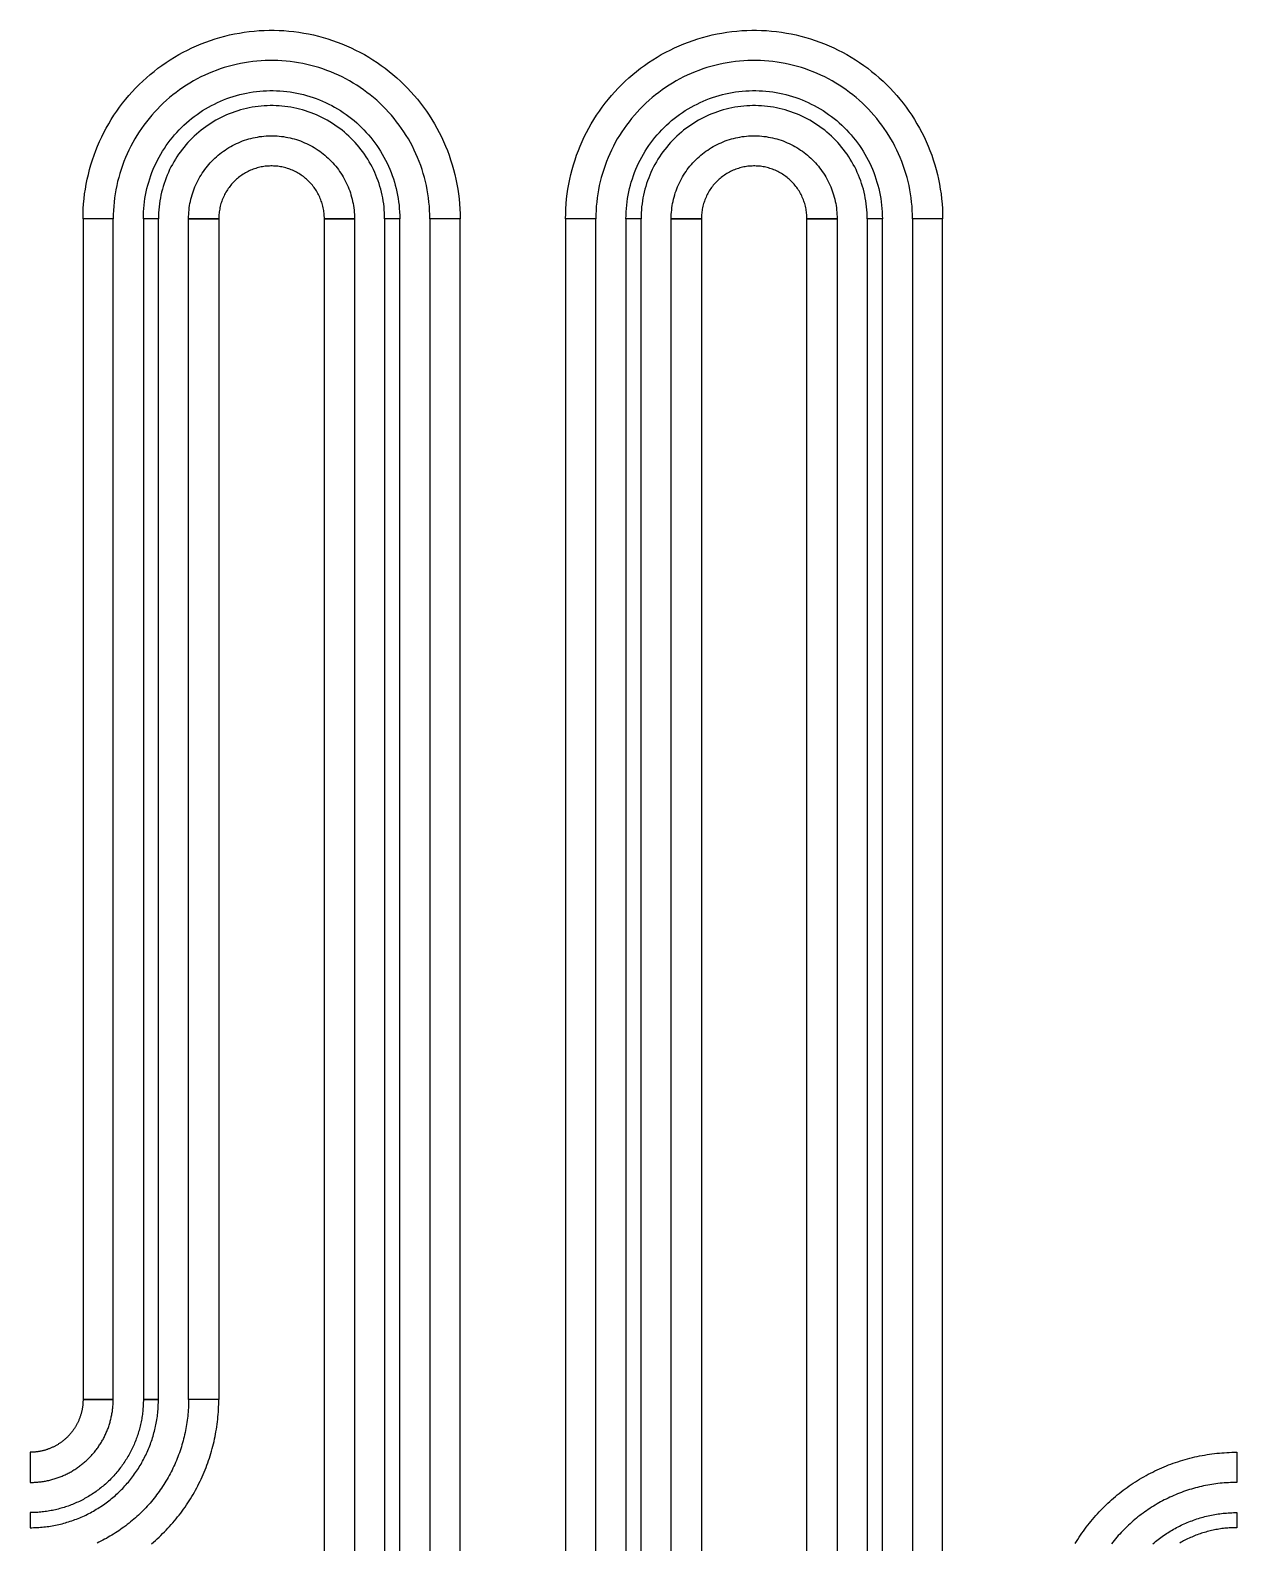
# Model space of a CAD drawing. Extents: x -25499 to 25499, y -25499 to 24195.
# Drawn here: x -5125 to -4925, y -15128.8 to -14878 of the extents above; entities that cross this region are included whole.
import ezdxf

# ---------------------------------------------------------------- set-up
doc = ezdxf.new("R2010")
doc.units = 0

# ---------------------------------------------------------------- blocks, each defined once
blk = doc.blocks.new('CHIP15')
for points in [[(883.75, 1090.73), (883.76, 1091.55), (883.79, 1092.38), (883.85, 1093.2), (883.92, 1094.02), (884.02, 1094.84), (884.14, 1095.66), (884.28, 1096.47), (884.44, 1097.28), (884.63, 1098.09), (884.83, 1098.88), (885.06, 1099.68), (885.31, 1100.47), (885.57, 1101.25), (885.86, 1102.02), (886.17, 1102.78), (886.5, 1103.54), (886.84, 1104.29), (887.21, 1105.03), (887.6, 1105.76), (888.01, 1106.47), (888.43, 1107.18), (888.87, 1107.88), (889.34, 1108.56), (889.82, 1109.23), (890.31, 1109.89), (890.83, 1110.53), (891.36, 1111.17), (891.91, 1111.78), (892.47, 1112.39), (893.05, 1112.97), (893.64, 1113.54), (894.25, 1114.1), (894.88, 1114.64), (895.52, 1115.16), (896.17, 1115.67), (896.83, 1116.16), (897.51, 1116.63), (898.2, 1117.08), (898.9, 1117.51), (899.61, 1117.93), (900.34, 1118.33), (901.07, 1118.7), (901.81, 1119.06), (902.57, 1119.4), (903.33, 1119.72), (904.1, 1120.02), (904.87, 1120.29), (905.66, 1120.55), (906.45, 1120.79), (907.24, 1121), (908.05, 1121.2), (908.85, 1121.37), (909.66, 1121.52), (910.48, 1121.65), (911.3, 1121.76), (912.12, 1121.85), (912.94, 1121.91), (913.76, 1121.96), (914.59, 1121.98), (915.41, 1121.98), (916.24, 1121.96), (917.06, 1121.91), (917.88, 1121.85), (918.7, 1121.76), (919.52, 1121.65), (920.34, 1121.52), (921.15, 1121.37), (921.95, 1121.2), (922.76, 1121), (923.55, 1120.79), (924.34, 1120.55), (925.13, 1120.29), (925.9, 1120.02), (926.67, 1119.72), (927.43, 1119.4), (928.19, 1119.06), (928.93, 1118.7), (929.66, 1118.33), (930.39, 1117.93), (931.1, 1117.51), (931.8, 1117.08), (932.49, 1116.63), (933.17, 1116.16), (933.83, 1115.67), (934.48, 1115.16), (935.12, 1114.64), (935.75, 1114.1), (936.36, 1113.54), (936.95, 1112.97), (937.53, 1112.39), (938.09, 1111.78), (938.64, 1111.17), (939.17, 1110.53), (939.69, 1109.89), (940.18, 1109.23), (940.66, 1108.56), (941.13, 1107.88), (941.57, 1107.18), (941.99, 1106.47), (942.4, 1105.76), (942.79, 1105.03), (943.16, 1104.29), (943.5, 1103.54), (943.83, 1102.78), (944.14, 1102.02), (944.43, 1101.25), (944.69, 1100.47), (944.94, 1099.68), (945.17, 1098.88), (945.37, 1098.09), (945.56, 1097.28), (945.72, 1096.47), (945.86, 1095.66), (945.98, 1094.84), (946.08, 1094.02), (946.15, 1093.2), (946.21, 1092.38), (946.24, 1091.55), (946.25, 1090.73), (941.25, 1090.73), (941.24, 1091.42), (941.21, 1092.12), (941.17, 1092.81), (941.1, 1093.5), (941.02, 1094.19), (940.92, 1094.87), (940.8, 1095.55), (940.67, 1096.23), (940.51, 1096.91), (940.34, 1097.58), (940.15, 1098.25), (939.94, 1098.91), (939.72, 1099.56), (939.48, 1100.21), (939.22, 1100.86), (938.94, 1101.49), (938.65, 1102.12), (938.34, 1102.74), (938.02, 1103.35), (937.68, 1103.95), (937.32, 1104.55), (936.95, 1105.13), (936.56, 1105.71), (936.15, 1106.27), (935.74, 1106.82), (935.31, 1107.37), (934.86, 1107.9), (934.4, 1108.41), (933.93, 1108.92), (933.44, 1109.41), (932.94, 1109.89), (932.43, 1110.36), (931.9, 1110.81), (931.37, 1111.25), (930.82, 1111.68), (930.26, 1112.09), (929.69, 1112.48), (929.11, 1112.86), (928.52, 1113.23), (927.92, 1113.58), (927.32, 1113.91), (926.7, 1114.23), (926.08, 1114.53), (925.44, 1114.81), (924.8, 1115.08), (924.16, 1115.33), (923.51, 1115.56), (922.85, 1115.78), (922.18, 1115.98), (921.51, 1116.16), (920.84, 1116.32), (920.16, 1116.47), (919.48, 1116.59), (918.8, 1116.7), (918.11, 1116.8), (917.42, 1116.87), (916.73, 1116.92), (916.04, 1116.96), (915.35, 1116.98), (914.65, 1116.98), (913.96, 1116.96), (913.27, 1116.92), (912.58, 1116.87), (911.89, 1116.8), (911.2, 1116.7), (910.52, 1116.59), (909.84, 1116.47), (909.16, 1116.32), (908.49, 1116.16), (907.82, 1115.98), (907.15, 1115.78), (906.49, 1115.56), (905.84, 1115.33), (905.2, 1115.08), (904.56, 1114.81), (903.92, 1114.53), (903.3, 1114.23), (902.68, 1113.91), (902.08, 1113.58), (901.48, 1113.23), (900.89, 1112.86), (900.31, 1112.48), (899.74, 1112.09), (899.18, 1111.68), (898.63, 1111.25), (898.1, 1110.81), (897.57, 1110.36), (897.06, 1109.89), (896.56, 1109.41), (896.07, 1108.92), (895.6, 1108.41), (895.14, 1107.9), (894.69, 1107.37), (894.26, 1106.82), (893.85, 1106.27), (893.44, 1105.71), (893.05, 1105.13), (892.68, 1104.55), (892.32, 1103.95), (891.98, 1103.35), (891.66, 1102.74), (891.35, 1102.12), (891.06, 1101.49), (890.78, 1100.86), (890.52, 1100.21), (890.28, 1099.56), (890.06, 1098.91), (889.85, 1098.25), (889.66, 1097.58), (889.49, 1096.91), (889.33, 1096.23), (889.2, 1095.55), (889.08, 1094.87), (888.98, 1094.19), (888.9, 1093.5), (888.83, 1092.81), (888.79, 1092.12), (888.76, 1091.42), (888.75, 1090.73), (883.75, 1090.73)], [(963.75, 1090.73), (963.76, 1091.55), (963.79, 1092.38), (963.85, 1093.2), (963.92, 1094.02), (964.02, 1094.84), (964.14, 1095.66), (964.28, 1096.47), (964.44, 1097.28), (964.63, 1098.09), (964.83, 1098.88), (965.06, 1099.68), (965.31, 1100.47), (965.57, 1101.25), (965.86, 1102.02), (966.17, 1102.78), (966.5, 1103.54), (966.84, 1104.29), (967.21, 1105.03), (967.6, 1105.76), (968.01, 1106.47), (968.43, 1107.18), (968.87, 1107.88), (969.34, 1108.56), (969.82, 1109.23), (970.31, 1109.89), (970.83, 1110.53), (971.36, 1111.17), (971.91, 1111.78), (972.47, 1112.39), (973.05, 1112.97), (973.64, 1113.54), (974.25, 1114.1), (974.88, 1114.64), (975.52, 1115.16), (976.17, 1115.67), (976.83, 1116.16), (977.51, 1116.63), (978.2, 1117.08), (978.9, 1117.51), (979.61, 1117.93), (980.34, 1118.33), (981.07, 1118.7), (981.81, 1119.06), (982.57, 1119.4), (983.33, 1119.72), (984.1, 1120.02), (984.87, 1120.29), (985.66, 1120.55), (986.45, 1120.79), (987.24, 1121), (988.05, 1121.2), (988.85, 1121.37), (989.66, 1121.52), (990.48, 1121.65), (991.3, 1121.76), (992.12, 1121.85), (992.94, 1121.91), (993.76, 1121.96), (994.59, 1121.98), (995.41, 1121.98), (996.24, 1121.96), (997.06, 1121.91), (997.88, 1121.85), (998.7, 1121.76), (999.52, 1121.65), (1000.34, 1121.52), (1001.15, 1121.37), (1001.95, 1121.2), (1002.76, 1121), (1003.55, 1120.79), (1004.34, 1120.55), (1005.13, 1120.29), (1005.9, 1120.02), (1006.67, 1119.72), (1007.43, 1119.4), (1008.19, 1119.06), (1008.93, 1118.7), (1009.66, 1118.33), (1010.39, 1117.93), (1011.1, 1117.51), (1011.8, 1117.08), (1012.49, 1116.63), (1013.17, 1116.16), (1013.83, 1115.67), (1014.48, 1115.16), (1015.12, 1114.64), (1015.75, 1114.1), (1016.36, 1113.54), (1016.95, 1112.97), (1017.53, 1112.39), (1018.09, 1111.78), (1018.64, 1111.17), (1019.17, 1110.53), (1019.69, 1109.89), (1020.18, 1109.23), (1020.66, 1108.56), (1021.13, 1107.88), (1021.57, 1107.18), (1021.99, 1106.47), (1022.4, 1105.76), (1022.79, 1105.03), (1023.16, 1104.29), (1023.5, 1103.54), (1023.83, 1102.78), (1024.14, 1102.02), (1024.43, 1101.25), (1024.69, 1100.47), (1024.94, 1099.68), (1025.17, 1098.88), (1025.37, 1098.09), (1025.56, 1097.28), (1025.72, 1096.47), (1025.86, 1095.66), (1025.98, 1094.84), (1026.08, 1094.02), (1026.15, 1093.2), (1026.21, 1092.38), (1026.24, 1091.55), (1026.25, 1090.73), (1021.25, 1090.73), (1021.24, 1091.42), (1021.21, 1092.12), (1021.17, 1092.81), (1021.1, 1093.5), (1021.02, 1094.19), (1020.92, 1094.87), (1020.8, 1095.55), (1020.67, 1096.23), (1020.51, 1096.91), (1020.34, 1097.58), (1020.15, 1098.25), (1019.94, 1098.91), (1019.72, 1099.56), (1019.48, 1100.21), (1019.22, 1100.86), (1018.94, 1101.49), (1018.65, 1102.12), (1018.34, 1102.74), (1018.02, 1103.35), (1017.68, 1103.95), (1017.32, 1104.55), (1016.95, 1105.13), (1016.56, 1105.71), (1016.15, 1106.27), (1015.74, 1106.82), (1015.31, 1107.37), (1014.86, 1107.9), (1014.4, 1108.41), (1013.93, 1108.92), (1013.44, 1109.41), (1012.94, 1109.89), (1012.43, 1110.36), (1011.9, 1110.81), (1011.37, 1111.25), (1010.82, 1111.68), (1010.26, 1112.09), (1009.69, 1112.48), (1009.11, 1112.86), (1008.52, 1113.23), (1007.92, 1113.58), (1007.32, 1113.91), (1006.7, 1114.23), (1006.08, 1114.53), (1005.44, 1114.81), (1004.8, 1115.08), (1004.16, 1115.33), (1003.51, 1115.56), (1002.85, 1115.78), (1002.18, 1115.98), (1001.51, 1116.16), (1000.84, 1116.32), (1000.16, 1116.47), (999.48, 1116.59), (998.8, 1116.7), (998.11, 1116.8), (997.42, 1116.87), (996.73, 1116.92), (996.04, 1116.96), (995.35, 1116.98), (994.65, 1116.98), (993.96, 1116.96), (993.27, 1116.92), (992.58, 1116.87), (991.89, 1116.8), (991.2, 1116.7), (990.52, 1116.59), (989.84, 1116.47), (989.16, 1116.32), (988.49, 1116.16), (987.82, 1115.98), (987.15, 1115.78), (986.49, 1115.56), (985.84, 1115.33), (985.2, 1115.08), (984.56, 1114.81), (983.92, 1114.53), (983.3, 1114.23), (982.68, 1113.91), (982.08, 1113.58), (981.48, 1113.23), (980.89, 1112.86), (980.31, 1112.48), (979.74, 1112.09), (979.18, 1111.68), (978.63, 1111.25), (978.1, 1110.81), (977.57, 1110.36), (977.06, 1109.89), (976.56, 1109.41), (976.07, 1108.92), (975.6, 1108.41), (975.14, 1107.9), (974.69, 1107.37), (974.26, 1106.82), (973.85, 1106.27), (973.44, 1105.71), (973.05, 1105.13), (972.68, 1104.55), (972.32, 1103.95), (971.98, 1103.35), (971.66, 1102.74), (971.35, 1102.12), (971.06, 1101.49), (970.78, 1100.86), (970.52, 1100.21), (970.28, 1099.56), (970.06, 1098.91), (969.85, 1098.25), (969.66, 1097.58), (969.49, 1096.91), (969.33, 1096.23), (969.2, 1095.55), (969.08, 1094.87), (968.98, 1094.19), (968.9, 1093.5), (968.83, 1092.81), (968.79, 1092.12), (968.76, 1091.42), (968.75, 1090.73), (963.75, 1090.73)], [(893.75, 1090.73), (893.76, 1091.29), (893.78, 1091.85), (893.82, 1092.41), (893.87, 1092.97), (893.93, 1093.53), (894.02, 1094.08), (894.11, 1094.63), (894.22, 1095.18), (894.35, 1095.73), (894.49, 1096.28), (894.64, 1096.81), (894.81, 1097.35), (894.99, 1097.88), (895.18, 1098.41), (895.39, 1098.93), (895.62, 1099.44), (895.85, 1099.95), (896.1, 1100.45), (896.37, 1100.95), (896.64, 1101.44), (896.93, 1101.92), (897.23, 1102.39), (897.55, 1102.85), (897.87, 1103.31), (898.21, 1103.76), (898.56, 1104.2), (898.92, 1104.63), (899.3, 1105.05), (899.68, 1105.46), (900.07, 1105.85), (900.48, 1106.24), (900.89, 1106.62), (901.32, 1106.99), (901.75, 1107.34), (902.19, 1107.69), (902.65, 1108.02), (903.11, 1108.34), (903.58, 1108.65), (904.05, 1108.94), (904.54, 1109.23), (905.03, 1109.5), (905.53, 1109.75), (906.03, 1110), (906.55, 1110.23), (907.06, 1110.44), (907.59, 1110.64), (908.11, 1110.83), (908.65, 1111.01), (909.18, 1111.17), (909.73, 1111.32), (910.27, 1111.45), (910.82, 1111.56), (911.37, 1111.67), (911.93, 1111.76), (912.48, 1111.83), (913.04, 1111.89), (913.6, 1111.93), (914.16, 1111.96), (914.72, 1111.98), (915.28, 1111.98), (915.84, 1111.96), (916.4, 1111.93), (916.96, 1111.89), (917.52, 1111.83), (918.07, 1111.76), (918.63, 1111.67), (919.18, 1111.56), (919.73, 1111.45), (920.27, 1111.32), (920.82, 1111.17), (921.35, 1111.01), (921.89, 1110.83), (922.41, 1110.64), (922.94, 1110.44), (923.45, 1110.23), (923.97, 1110), (924.47, 1109.75), (924.97, 1109.5), (925.46, 1109.23), (925.95, 1108.94), (926.42, 1108.65), (926.89, 1108.34), (927.35, 1108.02), (927.81, 1107.69), (928.25, 1107.34), (928.68, 1106.99), (929.11, 1106.62), (929.52, 1106.24), (929.93, 1105.85), (930.32, 1105.46), (930.7, 1105.05), (931.08, 1104.63), (931.44, 1104.2), (931.79, 1103.76), (932.13, 1103.31), (932.45, 1102.85), (932.77, 1102.39), (933.07, 1101.92), (933.36, 1101.44), (933.63, 1100.95), (933.9, 1100.45), (934.15, 1099.95), (934.38, 1099.44), (934.61, 1098.93), (934.82, 1098.41), (935.01, 1097.88), (935.19, 1097.35), (935.36, 1096.81), (935.51, 1096.28), (935.65, 1095.73), (935.78, 1095.18), (935.89, 1094.63), (935.98, 1094.08), (936.07, 1093.53), (936.13, 1092.97), (936.18, 1092.41), (936.22, 1091.85), (936.24, 1091.29), (936.25, 1090.73), (933.75, 1090.73), (933.74, 1091.23), (933.72, 1091.72), (933.69, 1092.21), (933.65, 1092.71), (933.59, 1093.2), (933.52, 1093.69), (933.43, 1094.18), (933.33, 1094.66), (933.22, 1095.14), (933.1, 1095.62), (932.96, 1096.1), (932.82, 1096.57), (932.66, 1097.04), (932.48, 1097.5), (932.3, 1097.96), (932.1, 1098.42), (931.89, 1098.87), (931.67, 1099.31), (931.44, 1099.75), (931.2, 1100.18), (930.94, 1100.6), (930.68, 1101.02), (930.4, 1101.43), (930.11, 1101.83), (929.81, 1102.23), (929.5, 1102.61), (929.19, 1102.99), (928.86, 1103.36), (928.52, 1103.72), (928.17, 1104.08), (927.81, 1104.42), (927.45, 1104.75), (927.07, 1105.08), (926.69, 1105.39), (926.3, 1105.69), (925.9, 1105.99), (925.49, 1106.27), (925.08, 1106.54), (924.66, 1106.8), (924.23, 1107.05), (923.8, 1107.29), (923.36, 1107.51), (922.91, 1107.73), (922.46, 1107.93), (922, 1108.12), (921.54, 1108.3), (921.08, 1108.47), (920.61, 1108.62), (920.13, 1108.76), (919.65, 1108.89), (919.17, 1109.01), (918.69, 1109.11), (918.2, 1109.2), (917.71, 1109.28), (917.22, 1109.35), (916.73, 1109.4), (916.24, 1109.44), (915.74, 1109.47), (915.25, 1109.48), (914.75, 1109.48), (914.26, 1109.47), (913.76, 1109.44), (913.27, 1109.4), (912.78, 1109.35), (912.29, 1109.28), (911.8, 1109.2), (911.31, 1109.11), (910.83, 1109.01), (910.35, 1108.89), (909.87, 1108.76), (909.39, 1108.62), (908.92, 1108.47), (908.46, 1108.3), (908, 1108.12), (907.54, 1107.93), (907.09, 1107.73), (906.64, 1107.51), (906.2, 1107.29), (905.77, 1107.05), (905.34, 1106.8), (904.92, 1106.54), (904.51, 1106.27), (904.1, 1105.99), (903.7, 1105.69), (903.31, 1105.39), (902.93, 1105.08), (902.55, 1104.75), (902.19, 1104.42), (901.83, 1104.08), (901.48, 1103.72), (901.14, 1103.36), (900.81, 1102.99), (900.5, 1102.61), (900.19, 1102.23), (899.89, 1101.83), (899.6, 1101.43), (899.32, 1101.02), (899.06, 1100.6), (898.8, 1100.18), (898.56, 1099.75), (898.33, 1099.31), (898.11, 1098.87), (897.9, 1098.42), (897.7, 1097.96), (897.52, 1097.5), (897.34, 1097.04), (897.18, 1096.57), (897.04, 1096.1), (896.9, 1095.62), (896.78, 1095.14), (896.67, 1094.66), (896.57, 1094.18), (896.48, 1093.69), (896.41, 1093.2), (896.35, 1092.71), (896.31, 1092.21), (896.28, 1091.72), (896.26, 1091.23), (896.25, 1090.73), (893.75, 1090.73)], [(973.75, 1090.73), (973.76, 1091.29), (973.78, 1091.85), (973.82, 1092.41), (973.87, 1092.97), (973.93, 1093.53), (974.02, 1094.08), (974.11, 1094.63), (974.22, 1095.18), (974.35, 1095.73), (974.49, 1096.28), (974.64, 1096.81), (974.81, 1097.35), (974.99, 1097.88), (975.18, 1098.41), (975.39, 1098.93), (975.62, 1099.44), (975.85, 1099.95), (976.1, 1100.45), (976.37, 1100.95), (976.64, 1101.44), (976.93, 1101.92), (977.23, 1102.39), (977.55, 1102.85), (977.87, 1103.31), (978.21, 1103.76), (978.56, 1104.2), (978.92, 1104.63), (979.3, 1105.05), (979.68, 1105.46), (980.07, 1105.85), (980.48, 1106.24), (980.89, 1106.62), (981.32, 1106.99), (981.75, 1107.34), (982.19, 1107.69), (982.65, 1108.02), (983.11, 1108.34), (983.58, 1108.65), (984.05, 1108.94), (984.54, 1109.23), (985.03, 1109.5), (985.53, 1109.75), (986.03, 1110), (986.55, 1110.23), (987.06, 1110.44), (987.59, 1110.64), (988.11, 1110.83), (988.65, 1111.01), (989.18, 1111.17), (989.73, 1111.32), (990.27, 1111.45), (990.82, 1111.56), (991.37, 1111.67), (991.93, 1111.76), (992.48, 1111.83), (993.04, 1111.89), (993.6, 1111.93), (994.16, 1111.96), (994.72, 1111.98), (995.28, 1111.98), (995.84, 1111.96), (996.4, 1111.93), (996.96, 1111.89), (997.52, 1111.83), (998.07, 1111.76), (998.63, 1111.67), (999.18, 1111.56), (999.73, 1111.45), (1000.27, 1111.32), (1000.82, 1111.17), (1001.35, 1111.01), (1001.89, 1110.83), (1002.41, 1110.64), (1002.94, 1110.44), (1003.45, 1110.23), (1003.97, 1110), (1004.47, 1109.75), (1004.97, 1109.5), (1005.46, 1109.23), (1005.95, 1108.94), (1006.42, 1108.65), (1006.89, 1108.34), (1007.35, 1108.02), (1007.81, 1107.69), (1008.25, 1107.34), (1008.68, 1106.99), (1009.11, 1106.62), (1009.52, 1106.24), (1009.93, 1105.85), (1010.32, 1105.46), (1010.7, 1105.05), (1011.08, 1104.63), (1011.44, 1104.2), (1011.79, 1103.76), (1012.13, 1103.31), (1012.45, 1102.85), (1012.77, 1102.39), (1013.07, 1101.92), (1013.36, 1101.44), (1013.63, 1100.95), (1013.9, 1100.45), (1014.15, 1099.95), (1014.38, 1099.44), (1014.61, 1098.93), (1014.82, 1098.41), (1015.01, 1097.88), (1015.19, 1097.35), (1015.36, 1096.81), (1015.51, 1096.28), (1015.65, 1095.73), (1015.78, 1095.18), (1015.89, 1094.63), (1015.98, 1094.08), (1016.07, 1093.53), (1016.13, 1092.97), (1016.18, 1092.41), (1016.22, 1091.85), (1016.24, 1091.29), (1016.25, 1090.73), (1013.75, 1090.73), (1013.74, 1091.23), (1013.72, 1091.72), (1013.69, 1092.21), (1013.65, 1092.71), (1013.59, 1093.2), (1013.52, 1093.69), (1013.43, 1094.18), (1013.33, 1094.66), (1013.22, 1095.14), (1013.1, 1095.62), (1012.96, 1096.1), (1012.82, 1096.57), (1012.66, 1097.04), (1012.48, 1097.5), (1012.3, 1097.96), (1012.1, 1098.42), (1011.89, 1098.87), (1011.67, 1099.31), (1011.44, 1099.75), (1011.2, 1100.18), (1010.94, 1100.6), (1010.68, 1101.02), (1010.4, 1101.43), (1010.11, 1101.83), (1009.81, 1102.23), (1009.5, 1102.61), (1009.19, 1102.99), (1008.86, 1103.36), (1008.52, 1103.72), (1008.17, 1104.08), (1007.81, 1104.42), (1007.45, 1104.75), (1007.07, 1105.08), (1006.69, 1105.39), (1006.3, 1105.69), (1005.9, 1105.99), (1005.49, 1106.27), (1005.08, 1106.54), (1004.66, 1106.8), (1004.23, 1107.05), (1003.8, 1107.29), (1003.36, 1107.51), (1002.91, 1107.73), (1002.46, 1107.93), (1002, 1108.12), (1001.54, 1108.3), (1001.08, 1108.47), (1000.61, 1108.62), (1000.13, 1108.76), (999.65, 1108.89), (999.17, 1109.01), (998.69, 1109.11), (998.2, 1109.2), (997.71, 1109.28), (997.22, 1109.35), (996.73, 1109.4), (996.24, 1109.44), (995.74, 1109.47), (995.25, 1109.48), (994.75, 1109.48), (994.26, 1109.47), (993.76, 1109.44), (993.27, 1109.4), (992.78, 1109.35), (992.29, 1109.28), (991.8, 1109.2), (991.31, 1109.11), (990.83, 1109.01), (990.35, 1108.89), (989.87, 1108.76), (989.39, 1108.62), (988.92, 1108.47), (988.46, 1108.3), (988, 1108.12), (987.54, 1107.93), (987.09, 1107.73), (986.64, 1107.51), (986.2, 1107.29), (985.77, 1107.05), (985.34, 1106.8), (984.92, 1106.54), (984.51, 1106.27), (984.1, 1105.99), (983.7, 1105.69), (983.31, 1105.39), (982.93, 1105.08), (982.55, 1104.75), (982.19, 1104.42), (981.83, 1104.08), (981.48, 1103.72), (981.14, 1103.36), (980.81, 1102.99), (980.5, 1102.61), (980.19, 1102.23), (979.89, 1101.83), (979.6, 1101.43), (979.32, 1101.02), (979.06, 1100.6), (978.8, 1100.18), (978.56, 1099.75), (978.33, 1099.31), (978.11, 1098.87), (977.9, 1098.42), (977.7, 1097.96), (977.52, 1097.5), (977.34, 1097.04), (977.18, 1096.57), (977.04, 1096.1), (976.9, 1095.62), (976.78, 1095.14), (976.67, 1094.66), (976.57, 1094.18), (976.48, 1093.69), (976.41, 1093.2), (976.35, 1092.71), (976.31, 1092.21), (976.28, 1091.72), (976.26, 1091.23), (976.25, 1090.73), (973.75, 1090.73)], [(901.25, 1090.73), (901.25, 1091.09), (901.27, 1091.46), (901.29, 1091.82), (901.33, 1092.18), (901.37, 1092.54), (901.42, 1092.9), (901.48, 1093.26), (901.56, 1093.61), (901.64, 1093.97), (901.73, 1094.32), (901.83, 1094.67), (901.93, 1095.01), (902.05, 1095.36), (902.18, 1095.7), (902.31, 1096.03), (902.46, 1096.37), (902.61, 1096.7), (902.77, 1097.02), (902.94, 1097.34), (903.12, 1097.66), (903.31, 1097.97), (903.5, 1098.27), (903.71, 1098.58), (903.92, 1098.87), (904.14, 1099.16), (904.36, 1099.44), (904.6, 1099.72), (904.84, 1099.99), (905.09, 1100.26), (905.34, 1100.52), (905.6, 1100.77), (905.87, 1101.01), (906.15, 1101.25), (906.43, 1101.48), (906.71, 1101.7), (907.01, 1101.92), (907.3, 1102.12), (907.61, 1102.32), (907.92, 1102.52), (908.23, 1102.7), (908.55, 1102.87), (908.87, 1103.04), (909.2, 1103.2), (909.53, 1103.34), (909.86, 1103.48), (910.2, 1103.62), (910.54, 1103.74), (910.89, 1103.85), (911.24, 1103.96), (911.59, 1104.05), (911.94, 1104.14), (912.3, 1104.21), (912.65, 1104.28), (913.01, 1104.34), (913.37, 1104.38), (913.73, 1104.42), (914.09, 1104.45), (914.46, 1104.47), (914.82, 1104.48), (915.18, 1104.48), (915.54, 1104.47), (915.91, 1104.45), (916.27, 1104.42), (916.63, 1104.38), (916.99, 1104.34), (917.35, 1104.28), (917.7, 1104.21), (918.06, 1104.14), (918.41, 1104.05), (918.76, 1103.96), (919.11, 1103.85), (919.46, 1103.74), (919.8, 1103.62), (920.14, 1103.48), (920.47, 1103.34), (920.8, 1103.2), (921.13, 1103.04), (921.45, 1102.87), (921.77, 1102.7), (922.08, 1102.52), (922.39, 1102.32), (922.7, 1102.12), (922.99, 1101.92), (923.29, 1101.7), (923.57, 1101.48), (923.85, 1101.25), (924.13, 1101.01), (924.4, 1100.77), (924.66, 1100.52), (924.91, 1100.26), (925.16, 1099.99), (925.4, 1099.72), (925.64, 1099.44), (925.86, 1099.16), (926.08, 1098.87), (926.29, 1098.58), (926.5, 1098.27), (926.69, 1097.97), (926.88, 1097.66), (927.06, 1097.34), (927.23, 1097.02), (927.39, 1096.7), (927.54, 1096.37), (927.69, 1096.03), (927.82, 1095.7), (927.95, 1095.36), (928.07, 1095.01), (928.17, 1094.67), (928.27, 1094.32), (928.36, 1093.97), (928.44, 1093.61), (928.52, 1093.26), (928.58, 1092.9), (928.63, 1092.54), (928.67, 1092.18), (928.71, 1091.82), (928.73, 1091.46), (928.75, 1091.09), (928.75, 1090.73), (923.75, 1090.73), (923.75, 1090.96), (923.74, 1091.19), (923.72, 1091.42), (923.7, 1091.65), (923.67, 1091.88), (923.64, 1092.11), (923.6, 1092.34), (923.56, 1092.56), (923.5, 1092.79), (923.45, 1093.01), (923.38, 1093.24), (923.31, 1093.46), (923.24, 1093.67), (923.16, 1093.89), (923.07, 1094.11), (922.98, 1094.32), (922.88, 1094.53), (922.78, 1094.73), (922.67, 1094.94), (922.56, 1095.14), (922.44, 1095.34), (922.32, 1095.53), (922.19, 1095.72), (922.05, 1095.91), (921.91, 1096.09), (921.77, 1096.28), (921.62, 1096.45), (921.47, 1096.62), (921.31, 1096.79), (921.15, 1096.96), (920.98, 1097.12), (920.81, 1097.27), (920.63, 1097.42), (920.46, 1097.57), (920.27, 1097.71), (920.09, 1097.85), (919.9, 1097.98), (919.7, 1098.11), (919.51, 1098.23), (919.31, 1098.35), (919.11, 1098.46), (918.9, 1098.56), (918.69, 1098.66), (918.48, 1098.76), (918.27, 1098.85), (918.05, 1098.93), (917.84, 1099.01), (917.62, 1099.08), (917.39, 1099.15), (917.17, 1099.21), (916.95, 1099.26), (916.72, 1099.31), (916.49, 1099.35), (916.27, 1099.39), (916.04, 1099.42), (915.81, 1099.44), (915.58, 1099.46), (915.35, 1099.47), (915.12, 1099.48), (914.88, 1099.48), (914.65, 1099.47), (914.42, 1099.46), (914.19, 1099.44), (913.96, 1099.42), (913.73, 1099.39), (913.51, 1099.35), (913.28, 1099.31), (913.05, 1099.26), (912.83, 1099.21), (912.61, 1099.15), (912.38, 1099.08), (912.16, 1099.01), (911.95, 1098.93), (911.73, 1098.85), (911.52, 1098.76), (911.31, 1098.66), (911.1, 1098.56), (910.89, 1098.46), (910.69, 1098.35), (910.49, 1098.23), (910.3, 1098.11), (910.1, 1097.98), (909.91, 1097.85), (909.73, 1097.71), (909.54, 1097.57), (909.37, 1097.42), (909.19, 1097.27), (909.02, 1097.12), (908.85, 1096.96), (908.69, 1096.79), (908.53, 1096.62), (908.38, 1096.45), (908.23, 1096.28), (908.09, 1096.09), (907.95, 1095.91), (907.81, 1095.72), (907.68, 1095.53), (907.56, 1095.34), (907.44, 1095.14), (907.33, 1094.94), (907.22, 1094.73), (907.12, 1094.53), (907.02, 1094.32), (906.93, 1094.11), (906.84, 1093.89), (906.76, 1093.67), (906.69, 1093.46), (906.62, 1093.24), (906.55, 1093.01), (906.5, 1092.79), (906.44, 1092.56), (906.4, 1092.34), (906.36, 1092.11), (906.33, 1091.88), (906.3, 1091.65), (906.28, 1091.42), (906.26, 1091.19), (906.25, 1090.96), (906.25, 1090.73), (901.25, 1090.73)], [(981.25, 1090.73), (981.25, 1091.09), (981.27, 1091.46), (981.29, 1091.82), (981.33, 1092.18), (981.37, 1092.54), (981.42, 1092.9), (981.48, 1093.26), (981.56, 1093.61), (981.64, 1093.97), (981.73, 1094.32), (981.83, 1094.67), (981.93, 1095.01), (982.05, 1095.36), (982.18, 1095.7), (982.31, 1096.03), (982.46, 1096.37), (982.61, 1096.7), (982.77, 1097.02), (982.94, 1097.34), (983.12, 1097.66), (983.31, 1097.97), (983.5, 1098.27), (983.71, 1098.58), (983.92, 1098.87), (984.14, 1099.16), (984.36, 1099.44), (984.6, 1099.72), (984.84, 1099.99), (985.09, 1100.26), (985.34, 1100.52), (985.6, 1100.77), (985.87, 1101.01), (986.15, 1101.25), (986.43, 1101.48), (986.71, 1101.7), (987.01, 1101.92), (987.3, 1102.12), (987.61, 1102.32), (987.92, 1102.52), (988.23, 1102.7), (988.55, 1102.87), (988.87, 1103.04), (989.2, 1103.2), (989.53, 1103.34), (989.86, 1103.48), (990.2, 1103.62), (990.54, 1103.74), (990.89, 1103.85), (991.24, 1103.96), (991.59, 1104.05), (991.94, 1104.14), (992.3, 1104.21), (992.65, 1104.28), (993.01, 1104.34), (993.37, 1104.38), (993.73, 1104.42), (994.09, 1104.45), (994.46, 1104.47), (994.82, 1104.48), (995.18, 1104.48), (995.54, 1104.47), (995.91, 1104.45), (996.27, 1104.42), (996.63, 1104.38), (996.99, 1104.34), (997.35, 1104.28), (997.7, 1104.21), (998.06, 1104.14), (998.41, 1104.05), (998.76, 1103.96), (999.11, 1103.85), (999.46, 1103.74), (999.8, 1103.62), (1000.14, 1103.48), (1000.47, 1103.34), (1000.8, 1103.2), (1001.13, 1103.04), (1001.45, 1102.87), (1001.77, 1102.7), (1002.08, 1102.52), (1002.39, 1102.32), (1002.7, 1102.12), (1002.99, 1101.92), (1003.29, 1101.7), (1003.57, 1101.48), (1003.85, 1101.25), (1004.13, 1101.01), (1004.4, 1100.77), (1004.66, 1100.52), (1004.91, 1100.26), (1005.16, 1099.99), (1005.4, 1099.72), (1005.64, 1099.44), (1005.86, 1099.16), (1006.08, 1098.87), (1006.29, 1098.58), (1006.5, 1098.27), (1006.69, 1097.97), (1006.88, 1097.66), (1007.06, 1097.34), (1007.23, 1097.02), (1007.39, 1096.7), (1007.54, 1096.37), (1007.69, 1096.03), (1007.82, 1095.7), (1007.95, 1095.36), (1008.07, 1095.01), (1008.17, 1094.67), (1008.27, 1094.32), (1008.36, 1093.97), (1008.44, 1093.61), (1008.52, 1093.26), (1008.58, 1092.9), (1008.63, 1092.54), (1008.67, 1092.18), (1008.71, 1091.82), (1008.73, 1091.46), (1008.75, 1091.09), (1008.75, 1090.73), (1003.75, 1090.73), (1003.75, 1090.96), (1003.74, 1091.19), (1003.72, 1091.42), (1003.7, 1091.65), (1003.67, 1091.88), (1003.64, 1092.11), (1003.6, 1092.34), (1003.56, 1092.56), (1003.5, 1092.79), (1003.45, 1093.01), (1003.38, 1093.24), (1003.31, 1093.46), (1003.24, 1093.67), (1003.16, 1093.89), (1003.07, 1094.11), (1002.98, 1094.32), (1002.88, 1094.53), (1002.78, 1094.73), (1002.67, 1094.94), (1002.56, 1095.14), (1002.44, 1095.34), (1002.32, 1095.53), (1002.19, 1095.72), (1002.05, 1095.91), (1001.91, 1096.09), (1001.77, 1096.28), (1001.62, 1096.45), (1001.47, 1096.62), (1001.31, 1096.79), (1001.15, 1096.96), (1000.98, 1097.12), (1000.81, 1097.27), (1000.63, 1097.42), (1000.46, 1097.57), (1000.27, 1097.71), (1000.09, 1097.85), (999.9, 1097.98), (999.7, 1098.11), (999.51, 1098.23), (999.31, 1098.35), (999.11, 1098.46), (998.9, 1098.56), (998.69, 1098.66), (998.48, 1098.76), (998.27, 1098.85), (998.05, 1098.93), (997.84, 1099.01), (997.62, 1099.08), (997.39, 1099.15), (997.17, 1099.21), (996.95, 1099.26), (996.72, 1099.31), (996.49, 1099.35), (996.27, 1099.39), (996.04, 1099.42), (995.81, 1099.44), (995.58, 1099.46), (995.35, 1099.47), (995.12, 1099.48), (994.88, 1099.48), (994.65, 1099.47), (994.42, 1099.46), (994.19, 1099.44), (993.96, 1099.42), (993.73, 1099.39), (993.51, 1099.35), (993.28, 1099.31), (993.05, 1099.26), (992.83, 1099.21), (992.61, 1099.15), (992.38, 1099.08), (992.16, 1099.01), (991.95, 1098.93), (991.73, 1098.85), (991.52, 1098.76), (991.31, 1098.66), (991.1, 1098.56), (990.89, 1098.46), (990.69, 1098.35), (990.49, 1098.23), (990.3, 1098.11), (990.1, 1097.98), (989.91, 1097.85), (989.73, 1097.71), (989.54, 1097.57), (989.37, 1097.42), (989.19, 1097.27), (989.02, 1097.12), (988.85, 1096.96), (988.69, 1096.79), (988.53, 1096.62), (988.38, 1096.45), (988.23, 1096.28), (988.09, 1096.09), (987.95, 1095.91), (987.81, 1095.72), (987.68, 1095.53), (987.56, 1095.34), (987.44, 1095.14), (987.33, 1094.94), (987.22, 1094.73), (987.12, 1094.53), (987.02, 1094.32), (986.93, 1094.11), (986.84, 1093.89), (986.76, 1093.67), (986.69, 1093.46), (986.62, 1093.24), (986.55, 1093.01), (986.5, 1092.79), (986.44, 1092.56), (986.4, 1092.34), (986.36, 1092.11), (986.33, 1091.88), (986.3, 1091.65), (986.28, 1091.42), (986.26, 1091.19), (986.25, 1090.96), (986.25, 1090.73), (981.25, 1090.73)], [(888.75, 895), (888.75, 1090.73), (883.75, 1090.73), (883.75, 895), (888.75, 895)], [(896.25, 895), (896.25, 1090.73), (893.75, 1090.73), (893.75, 895), (896.25, 895)], [(901.25, 895), (901.25, 1090.73), (906.25, 1090.73), (906.25, 895), (901.25, 895)], [(928.75, 1090.73), (928.75, 659.27), (923.75, 659.27), (923.75, 1090.73), (928.75, 1090.73)], [(933.75, 1090.73), (933.75, 659.27), (936.25, 659.27), (936.25, 1090.73), (933.75, 1090.73)], [(941.25, 1090.73), (941.25, 659.27), (946.25, 659.27), (946.25, 1090.73), (941.25, 1090.73)], [(968.75, 659.27), (968.75, 1090.73), (963.75, 1090.73), (963.75, 659.27), (968.75, 659.27)], [(976.25, 659.27), (976.25, 1090.73), (973.75, 1090.73), (973.75, 659.27), (976.25, 659.27)], [(981.25, 659.27), (981.25, 1090.73), (986.25, 1090.73), (986.25, 659.27), (981.25, 659.27)], [(1008.75, 1090.73), (1008.75, 659.27), (1003.75, 659.27), (1003.75, 1090.73), (1008.75, 1090.73)], [(1013.75, 1090.73), (1013.75, 659.27), (1016.25, 659.27), (1016.25, 1090.73), (1013.75, 1090.73)], [(1021.25, 1090.73), (1021.25, 659.27), (1026.25, 659.27), (1026.25, 1090.73), (1021.25, 1090.73)], [(875, 881.25), (875.18, 881.25), (875.36, 881.25), (875.54, 881.26), (875.73, 881.27), (875.91, 881.28), (876.09, 881.29), (876.27, 881.31), (876.45, 881.33), (876.63, 881.35), (876.81, 881.37), (876.99, 881.39), (877.17, 881.42), (877.35, 881.45), (877.53, 881.48), (877.7, 881.52), (877.88, 881.56), (878.06, 881.59), (878.24, 881.64), (878.41, 881.68), (878.59, 881.73), (878.76, 881.77), (878.94, 881.83), (879.11, 881.88), (879.28, 881.93), (879.46, 881.99), (879.63, 882.05), (879.8, 882.11), (879.97, 882.18), (880.14, 882.25), (880.3, 882.31), (880.47, 882.39), (880.64, 882.46), (880.8, 882.53), (880.97, 882.61), (881.13, 882.69), (881.29, 882.77), (881.45, 882.86), (881.61, 882.94), (881.77, 883.03), (881.93, 883.12), (882.08, 883.21), (882.24, 883.31), (882.39, 883.41), (882.54, 883.5), (882.7, 883.61), (882.85, 883.71), (882.99, 883.81), (883.14, 883.92), (883.29, 884.03), (883.43, 884.14), (883.57, 884.25), (883.71, 884.36), (883.85, 884.48), (883.99, 884.6), (884.13, 884.72), (884.26, 884.84), (884.4, 884.96), (884.53, 885.09), (884.66, 885.21), (884.79, 885.34), (884.91, 885.47), (885.04, 885.6), (885.16, 885.74), (885.28, 885.87), (885.4, 886.01), (885.52, 886.15), (885.64, 886.29), (885.75, 886.43), (885.86, 886.57), (885.97, 886.71), (886.08, 886.86), (886.19, 887.01), (886.29, 887.15), (886.39, 887.3), (886.5, 887.46), (886.59, 887.61), (886.69, 887.76), (886.79, 887.92), (886.88, 888.07), (886.97, 888.23), (887.06, 888.39), (887.14, 888.55), (887.23, 888.71), (887.31, 888.87), (887.39, 889.03), (887.47, 889.2), (887.54, 889.36), (887.61, 889.53), (887.69, 889.7), (887.75, 889.86), (887.82, 890.03), (887.89, 890.2), (887.95, 890.37), (888.01, 890.54), (888.07, 890.72), (888.12, 890.89), (888.17, 891.06), (888.23, 891.24), (888.27, 891.41), (888.32, 891.59), (888.36, 891.76), (888.41, 891.94), (888.44, 892.12), (888.48, 892.3), (888.52, 892.47), (888.55, 892.65), (888.58, 892.83), (888.61, 893.01), (888.63, 893.19), (888.65, 893.37), (888.67, 893.55), (888.69, 893.73), (888.71, 893.91), (888.72, 894.09), (888.73, 894.27), (888.74, 894.46), (888.75, 894.64), (888.75, 894.82), (888.75, 895), (883.75, 895), (883.75, 894.88), (883.75, 894.77), (883.74, 894.65), (883.74, 894.54), (883.73, 894.42), (883.72, 894.31), (883.71, 894.19), (883.7, 894.08), (883.69, 893.96), (883.67, 893.85), (883.66, 893.73), (883.64, 893.62), (883.62, 893.51), (883.6, 893.39), (883.58, 893.28), (883.56, 893.17), (883.53, 893.05), (883.5, 892.94), (883.48, 892.83), (883.45, 892.72), (883.42, 892.61), (883.38, 892.49), (883.35, 892.38), (883.31, 892.27), (883.28, 892.16), (883.24, 892.06), (883.2, 891.95), (883.16, 891.84), (883.12, 891.73), (883.07, 891.62), (883.03, 891.52), (882.98, 891.41), (882.93, 891.31), (882.88, 891.2), (882.83, 891.1), (882.78, 891), (882.73, 890.89), (882.67, 890.79), (882.62, 890.69), (882.56, 890.59), (882.5, 890.49), (882.44, 890.39), (882.38, 890.3), (882.32, 890.2), (882.25, 890.1), (882.19, 890.01), (882.12, 889.91), (882.05, 889.82), (881.98, 889.73), (881.91, 889.64), (881.84, 889.54), (881.77, 889.45), (881.69, 889.37), (881.62, 889.28), (881.54, 889.19), (881.47, 889.11), (881.39, 889.02), (881.31, 888.94), (881.23, 888.85), (881.15, 888.77), (881.06, 888.69), (880.98, 888.61), (880.89, 888.53), (880.81, 888.46), (880.72, 888.38), (880.63, 888.31), (880.55, 888.23), (880.46, 888.16), (880.36, 888.09), (880.27, 888.02), (880.18, 887.95), (880.09, 887.88), (879.99, 887.81), (879.9, 887.75), (879.8, 887.68), (879.7, 887.62), (879.61, 887.56), (879.51, 887.5), (879.41, 887.44), (879.31, 887.38), (879.21, 887.33), (879.11, 887.27), (879, 887.22), (878.9, 887.17), (878.8, 887.12), (878.69, 887.07), (878.59, 887.02), (878.48, 886.97), (878.38, 886.93), (878.27, 886.88), (878.16, 886.84), (878.05, 886.8), (877.94, 886.76), (877.84, 886.72), (877.73, 886.69), (877.62, 886.65), (877.51, 886.62), (877.39, 886.58), (877.28, 886.55), (877.17, 886.52), (877.06, 886.5), (876.95, 886.47), (876.83, 886.44), (876.72, 886.42), (876.61, 886.4), (876.49, 886.38), (876.38, 886.36), (876.27, 886.34), (876.15, 886.33), (876.04, 886.31), (875.92, 886.3), (875.81, 886.29), (875.69, 886.28), (875.58, 886.27), (875.46, 886.26), (875.35, 886.26), (875.23, 886.25), (875.12, 886.25), (875, 886.25), (875, 881.25)], [(895.12, 871.09), (895.44, 871.36), (895.75, 871.63), (896.05, 871.91), (896.36, 872.19), (896.66, 872.47), (896.95, 872.76), (897.24, 873.05), (897.53, 873.34), (897.81, 873.64), (898.09, 873.95), (898.37, 874.25), (898.64, 874.56), (898.91, 874.88), (899.17, 875.2), (899.43, 875.52), (899.69, 875.84), (899.94, 876.17), (900.18, 876.5), (900.43, 876.83), (900.66, 877.17), (900.9, 877.51), (901.13, 877.85), (901.35, 878.2), (901.57, 878.55), (901.78, 878.9), (901.99, 879.26), (902.2, 879.61), (902.4, 879.97), (902.6, 880.34), (902.79, 880.7), (902.97, 881.07), (903.16, 881.44), (903.33, 881.81), (903.5, 882.19), (903.67, 882.57), (903.83, 882.95), (903.99, 883.33), (904.14, 883.71), (904.29, 884.1), (904.43, 884.48), (904.56, 884.87), (904.69, 885.26), (904.82, 885.66), (904.94, 886.05), (905.06, 886.45), (905.17, 886.85), (905.27, 887.24), (905.37, 887.64), (905.47, 888.05), (905.56, 888.45), (905.64, 888.85), (905.72, 889.26), (905.79, 889.66), (905.86, 890.07), (905.92, 890.48), (905.98, 890.89), (906.03, 891.3), (906.08, 891.71), (906.12, 892.12), (906.15, 892.53), (906.18, 892.94), (906.21, 893.35), (906.23, 893.76), (906.24, 894.18), (906.25, 894.59), (906.25, 895), (901.25, 895), (901.25, 894.65), (901.24, 894.31), (901.23, 893.96), (901.21, 893.61), (901.19, 893.27), (901.17, 892.92), (901.14, 892.58), (901.1, 892.23), (901.06, 891.89), (901.02, 891.55), (900.97, 891.2), (900.92, 890.86), (900.86, 890.52), (900.8, 890.18), (900.74, 889.84), (900.67, 889.5), (900.59, 889.16), (900.51, 888.82), (900.43, 888.49), (900.34, 888.15), (900.25, 887.82), (900.15, 887.48), (900.05, 887.15), (899.94, 886.82), (899.83, 886.49), (899.72, 886.17), (899.6, 885.84), (899.48, 885.52), (899.35, 885.2), (899.22, 884.87), (899.08, 884.56), (898.94, 884.24), (898.8, 883.92), (898.65, 883.61), (898.5, 883.3), (898.34, 882.99), (898.18, 882.68), (898.02, 882.38), (897.85, 882.08), (897.68, 881.78), (897.5, 881.48), (897.32, 881.18), (897.13, 880.89), (896.95, 880.6), (896.75, 880.31), (896.56, 880.02), (896.36, 879.74), (896.15, 879.46), (895.95, 879.18), (895.74, 878.91), (895.52, 878.63), (895.31, 878.36), (895.08, 878.1), (894.86, 877.83), (894.63, 877.57), (894.4, 877.32), (894.16, 877.06), (893.93, 876.81), (893.68, 876.56), (893.44, 876.32), (893.19, 876.07), (892.94, 875.84), (892.68, 875.6), (892.43, 875.37), (892.17, 875.14), (891.9, 874.92), (891.64, 874.69), (891.37, 874.48), (891.09, 874.26), (890.82, 874.05), (890.54, 873.85), (890.26, 873.64), (889.98, 873.44), (889.69, 873.25), (889.4, 873.05), (889.11, 872.87), (888.82, 872.68), (888.52, 872.5), (888.22, 872.32), (887.92, 872.15), (887.62, 871.98), (887.32, 871.82), (887.01, 871.66), (886.7, 871.5), (886.39, 871.35), (886.08, 871.2)], [(875, 873.75), (875.28, 873.75), (875.56, 873.76), (875.84, 873.77), (876.12, 873.78), (876.4, 873.8), (876.68, 873.82), (876.96, 873.84), (877.24, 873.87), (877.52, 873.9), (877.8, 873.93), (878.07, 873.97), (878.35, 874.02), (878.63, 874.06), (878.9, 874.11), (879.18, 874.17), (879.45, 874.22), (879.73, 874.28), (880, 874.35), (880.27, 874.41), (880.55, 874.49), (880.82, 874.56), (881.08, 874.64), (881.35, 874.72), (881.62, 874.81), (881.89, 874.9), (882.15, 874.99), (882.41, 875.09), (882.68, 875.18), (882.94, 875.29), (883.2, 875.39), (883.45, 875.5), (883.71, 875.62), (883.97, 875.73), (884.22, 875.85), (884.47, 875.98), (884.72, 876.1), (884.97, 876.23), (885.22, 876.37), (885.46, 876.5), (885.71, 876.64), (885.95, 876.79), (886.19, 876.93), (886.42, 877.08), (886.66, 877.23), (886.89, 877.39), (887.12, 877.55), (887.35, 877.71), (887.58, 877.87), (887.81, 878.04), (888.03, 878.21), (888.25, 878.39), (888.47, 878.56), (888.68, 878.74), (888.9, 878.92), (889.11, 879.11), (889.32, 879.3), (889.52, 879.49), (889.73, 879.68), (889.93, 879.88), (890.12, 880.07), (890.32, 880.27), (890.51, 880.48), (890.7, 880.68), (890.89, 880.89), (891.08, 881.1), (891.26, 881.32), (891.44, 881.53), (891.61, 881.75), (891.79, 881.97), (891.96, 882.19), (892.13, 882.42), (892.29, 882.65), (892.45, 882.88), (892.61, 883.11), (892.77, 883.34), (892.92, 883.58), (893.07, 883.81), (893.21, 884.05), (893.36, 884.29), (893.5, 884.54), (893.63, 884.78), (893.77, 885.03), (893.9, 885.28), (894.02, 885.53), (894.15, 885.78), (894.27, 886.03), (894.38, 886.29), (894.5, 886.55), (894.61, 886.8), (894.71, 887.06), (894.82, 887.32), (894.91, 887.59), (895.01, 887.85), (895.1, 888.11), (895.19, 888.38), (895.28, 888.65), (895.36, 888.92), (895.44, 889.18), (895.51, 889.45), (895.59, 889.73), (895.65, 890), (895.72, 890.27), (895.78, 890.55), (895.83, 890.82), (895.89, 891.1), (895.94, 891.37), (895.98, 891.65), (896.03, 891.93), (896.07, 892.2), (896.1, 892.48), (896.13, 892.76), (896.16, 893.04), (896.18, 893.32), (896.2, 893.6), (896.22, 893.88), (896.23, 894.16), (896.24, 894.44), (896.25, 894.72), (896.25, 895), (893.75, 895), (893.75, 894.75), (893.74, 894.51), (893.74, 894.26), (893.72, 894.01), (893.71, 893.76), (893.69, 893.52), (893.67, 893.27), (893.65, 893.02), (893.62, 892.78), (893.59, 892.53), (893.55, 892.29), (893.52, 892.04), (893.47, 891.8), (893.43, 891.55), (893.38, 891.31), (893.33, 891.07), (893.28, 890.83), (893.22, 890.59), (893.16, 890.35), (893.1, 890.11), (893.03, 889.87), (892.96, 889.63), (892.89, 889.39), (892.82, 889.16), (892.74, 888.92), (892.66, 888.69), (892.57, 888.46), (892.48, 888.23), (892.39, 888), (892.3, 887.77), (892.2, 887.54), (892.1, 887.31), (892, 887.09), (891.89, 886.86), (891.78, 886.64), (891.67, 886.42), (891.56, 886.2), (891.44, 885.98), (891.32, 885.77), (891.2, 885.55), (891.07, 885.34), (890.94, 885.13), (890.81, 884.92), (890.68, 884.71), (890.54, 884.51), (890.4, 884.3), (890.26, 884.1), (890.11, 883.9), (889.96, 883.7), (889.81, 883.5), (889.66, 883.31), (889.5, 883.12), (889.35, 882.93), (889.19, 882.74), (889.02, 882.55), (888.86, 882.37), (888.69, 882.19), (888.52, 882.01), (888.35, 881.83), (888.17, 881.65), (887.99, 881.48), (887.81, 881.31), (887.63, 881.14), (887.45, 880.98), (887.26, 880.81), (887.07, 880.65), (886.88, 880.5), (886.69, 880.34), (886.5, 880.19), (886.3, 880.04), (886.1, 879.89), (885.9, 879.74), (885.7, 879.6), (885.49, 879.46), (885.29, 879.32), (885.08, 879.19), (884.87, 879.06), (884.66, 878.93), (884.45, 878.8), (884.23, 878.68), (884.02, 878.56), (883.8, 878.44), (883.58, 878.33), (883.36, 878.22), (883.14, 878.11), (882.91, 878), (882.69, 877.9), (882.46, 877.8), (882.23, 877.7), (882, 877.61), (881.77, 877.52), (881.54, 877.43), (881.31, 877.34), (881.08, 877.26), (880.84, 877.18), (880.61, 877.11), (880.37, 877.04), (880.13, 876.97), (879.89, 876.9), (879.65, 876.84), (879.41, 876.78), (879.17, 876.72), (878.93, 876.67), (878.69, 876.62), (878.45, 876.57), (878.2, 876.53), (877.96, 876.48), (877.71, 876.45), (877.47, 876.41), (877.22, 876.38), (876.98, 876.35), (876.73, 876.33), (876.48, 876.31), (876.24, 876.29), (875.99, 876.28), (875.74, 876.26), (875.49, 876.26), (875.25, 876.25), (875, 876.25), (875, 873.75)], [(1048.22, 871.1), (1048.43, 871.45), (1048.65, 871.8), (1048.87, 872.15), (1049.1, 872.49), (1049.34, 872.83), (1049.57, 873.17), (1049.82, 873.5), (1050.06, 873.83), (1050.31, 874.16), (1050.57, 874.48), (1050.83, 874.8), (1051.09, 875.12), (1051.36, 875.44), (1051.63, 875.75), (1051.91, 876.05), (1052.19, 876.36), (1052.47, 876.66), (1052.76, 876.95), (1053.05, 877.24), (1053.34, 877.53), (1053.64, 877.81), (1053.95, 878.09), (1054.25, 878.37), (1054.56, 878.64), (1054.88, 878.91), (1055.2, 879.17), (1055.52, 879.43), (1055.84, 879.69), (1056.17, 879.94), (1056.5, 880.18), (1056.83, 880.43), (1057.17, 880.66), (1057.51, 880.9), (1057.85, 881.13), (1058.2, 881.35), (1058.55, 881.57), (1058.9, 881.78), (1059.26, 881.99), (1059.61, 882.2), (1059.97, 882.4), (1060.34, 882.6), (1060.7, 882.79), (1061.07, 882.97), (1061.44, 883.16), (1061.81, 883.33), (1062.19, 883.5), (1062.57, 883.67), (1062.95, 883.83), (1063.33, 883.99), (1063.71, 884.14), (1064.1, 884.29), (1064.48, 884.43), (1064.87, 884.56), (1065.26, 884.69), (1065.66, 884.82), (1066.05, 884.94), (1066.45, 885.06), (1066.85, 885.17), (1067.24, 885.27), (1067.64, 885.37), (1068.05, 885.47), (1068.45, 885.56), (1068.85, 885.64), (1069.26, 885.72), (1069.66, 885.79), (1070.07, 885.86), (1070.48, 885.92), (1070.89, 885.98), (1071.3, 886.03), (1071.71, 886.08), (1072.12, 886.12), (1072.53, 886.15), (1072.94, 886.18), (1073.35, 886.21), (1073.76, 886.23), (1074.18, 886.24), (1074.59, 886.25), (1075, 886.25), (1075, 881.25), (1074.65, 881.25), (1074.31, 881.24), (1073.96, 881.23), (1073.61, 881.21), (1073.27, 881.19), (1072.92, 881.17), (1072.58, 881.14), (1072.23, 881.1), (1071.89, 881.06), (1071.55, 881.02), (1071.2, 880.97), (1070.86, 880.92), (1070.52, 880.86), (1070.18, 880.8), (1069.84, 880.74), (1069.5, 880.67), (1069.16, 880.59), (1068.82, 880.51), (1068.49, 880.43), (1068.15, 880.34), (1067.82, 880.25), (1067.48, 880.15), (1067.15, 880.05), (1066.82, 879.94), (1066.49, 879.83), (1066.17, 879.72), (1065.84, 879.6), (1065.52, 879.48), (1065.2, 879.35), (1064.87, 879.22), (1064.56, 879.08), (1064.24, 878.94), (1063.92, 878.8), (1063.61, 878.65), (1063.3, 878.5), (1062.99, 878.34), (1062.68, 878.18), (1062.38, 878.02), (1062.08, 877.85), (1061.78, 877.68), (1061.48, 877.5), (1061.18, 877.32), (1060.89, 877.13), (1060.6, 876.95), (1060.31, 876.75), (1060.02, 876.56), (1059.74, 876.36), (1059.46, 876.15), (1059.18, 875.95), (1058.91, 875.74), (1058.63, 875.52), (1058.36, 875.31), (1058.1, 875.08), (1057.83, 874.86), (1057.57, 874.63), (1057.32, 874.4), (1057.06, 874.16), (1056.81, 873.93), (1056.56, 873.68), (1056.32, 873.44), (1056.07, 873.19), (1055.84, 872.94), (1055.6, 872.68), (1055.37, 872.43), (1055.14, 872.17), (1054.92, 871.9), (1054.69, 871.64), (1054.48, 871.37), (1054.26, 871.09)], [(1061.1, 871.08), (1061.32, 871.26), (1061.53, 871.44), (1061.75, 871.61), (1061.97, 871.79), (1062.19, 871.96), (1062.42, 872.13), (1062.65, 872.29), (1062.88, 872.45), (1063.11, 872.61), (1063.34, 872.77), (1063.58, 872.92), (1063.81, 873.07), (1064.05, 873.21), (1064.29, 873.36), (1064.54, 873.5), (1064.78, 873.63), (1065.03, 873.77), (1065.28, 873.9), (1065.53, 874.02), (1065.78, 874.15), (1066.03, 874.27), (1066.29, 874.38), (1066.55, 874.5), (1066.8, 874.61), (1067.06, 874.71), (1067.32, 874.82), (1067.59, 874.91), (1067.85, 875.01), (1068.11, 875.1), (1068.38, 875.19), (1068.65, 875.28), (1068.92, 875.36), (1069.18, 875.44), (1069.45, 875.51), (1069.73, 875.59), (1070, 875.65), (1070.27, 875.72), (1070.55, 875.78), (1070.82, 875.83), (1071.1, 875.89), (1071.37, 875.94), (1071.65, 875.98), (1071.93, 876.03), (1072.2, 876.07), (1072.48, 876.1), (1072.76, 876.13), (1073.04, 876.16), (1073.32, 876.18), (1073.6, 876.2), (1073.88, 876.22), (1074.16, 876.23), (1074.44, 876.24), (1074.72, 876.25), (1075, 876.25), (1075, 873.75), (1074.75, 873.75), (1074.51, 873.74), (1074.26, 873.74), (1074.01, 873.72), (1073.76, 873.71), (1073.52, 873.69), (1073.27, 873.67), (1073.02, 873.65), (1072.78, 873.62), (1072.53, 873.59), (1072.29, 873.55), (1072.04, 873.52), (1071.8, 873.47), (1071.55, 873.43), (1071.31, 873.38), (1071.07, 873.33), (1070.83, 873.28), (1070.59, 873.22), (1070.35, 873.16), (1070.11, 873.1), (1069.87, 873.03), (1069.63, 872.96), (1069.39, 872.89), (1069.16, 872.82), (1068.92, 872.74), (1068.69, 872.66), (1068.46, 872.57), (1068.23, 872.48), (1068, 872.39), (1067.77, 872.3), (1067.54, 872.2), (1067.31, 872.1), (1067.09, 872), (1066.86, 871.89), (1066.64, 871.78), (1066.42, 871.67), (1066.2, 871.56), (1065.98, 871.44), (1065.77, 871.32), (1065.55, 871.2)]]:
    blk.add_lwpolyline(points)

msp = doc.modelspace()

# ---------------------------------------------------------------- block references
msp.add_blockref('CHIP15', (-6000, -16000))

doc.saveas('drawing.dxf')
